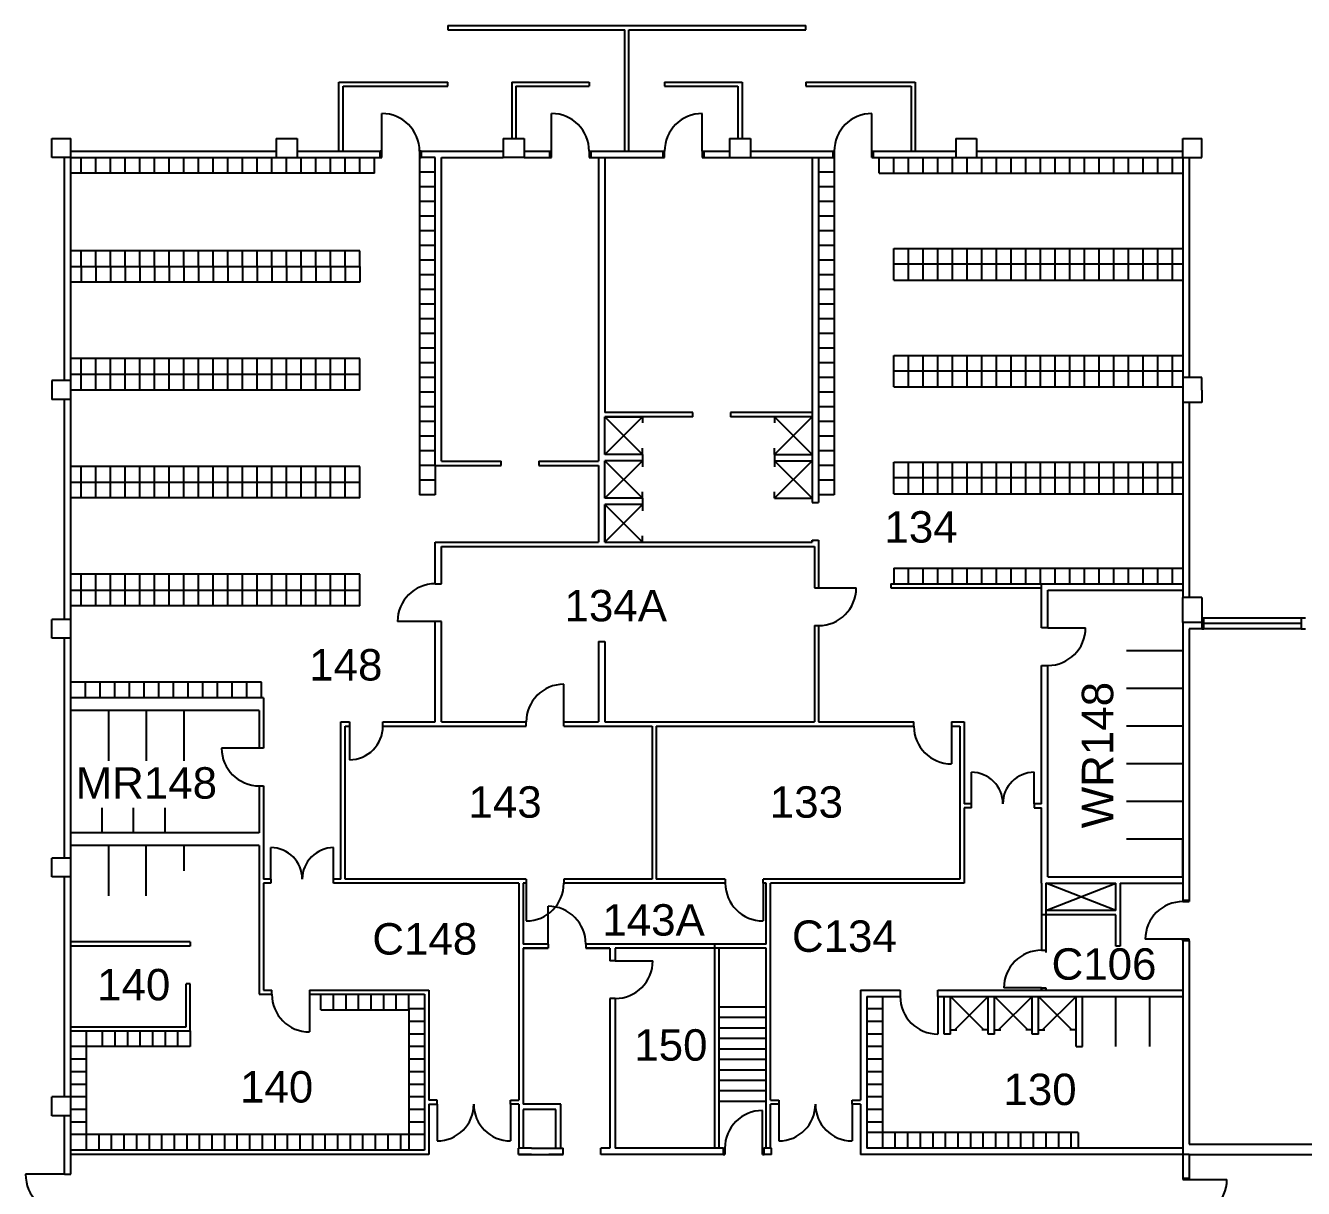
# Model space of a CAD drawing. Header units: inches. Extents: x 6 to 3619, y -312 to 2801.
# Drawn here: x 6 to 1226, y 621 to 1731 of the extents above; entities that cross this region are included whole.
import ezdxf
from ezdxf.enums import TextEntityAlignment as Align

# ---------------------------------------------------------------- set-up
doc = ezdxf.new("R2010")
doc.units = ezdxf.units.IN
doc.header["$MEASUREMENT"] = 0
for name, color, linetype in [('A-DOOR', 4, 'Continuous'), ('A-FLOR-STRS', 4, 'Continuous'), ('A-FURN', 3, 'Continuous'), ('A-GLAZ', 3, 'Continuous'), ('A-PFLOR-TEXT', 3, 'Continuous'), ('A-WALL', 5, 'Continuous'), ('A-WALL-JAMB', 6, 'Continuous'), ('P-SANR-EQPM', 5, 'Continuous'), ('S-COLS', 6, 'Continuous')]:
    doc.layers.add(name, color=color, linetype=linetype)
doc.styles.get("Standard").update_dxf_attribs({"font": 'ARIAL.TTF'})

msp = doc.modelspace()

# ---------------------------------------------------------------- linework, layer by layer
for p, q in [((559.1, 1321.8), (595.1, 1357.8)), ((595.1, 1321.8), (559.1, 1357.8)), ((595.1, 1357.8), (595.1, 1351.8)), ((757.1, 1321.8), (721.1, 1357.8)), ((721.1, 1321.8), (757.1, 1357.8)), ((721.1, 1357.8), (721.1, 1351.8)), ((595.1, 1321.8), (595.1, 1327.8)), ((721.1, 1321.8), (721.1, 1327.8)), ((559.1, 1280), (595.1, 1315.8)), ((595.1, 1280), (559.1, 1315.8)), ((595.1, 1315.8), (595.1, 1309.8)), ((757.1, 1280), (721.1, 1315.8)), ((721.1, 1280), (757.1, 1315.8)), ((721.1, 1315.8), (721.1, 1309.8)), ((595.1, 1280), (595.1, 1286)), ((721.1, 1280), (721.1, 1286)), ((595.1, 1238), (559.1, 1274)), ((559.1, 1238), (595.1, 1274)), ((595.1, 1274), (595.1, 1268)), ((721.1, 1280), (757.1, 1280)), ((595.1, 1238), (595.1, 1244)), ((1047.1, 886.3), (980.1, 912.3)), ((980.1, 886.3), (1047.1, 912.3)), ((921.1, 772.3), (889.1, 804.3)), ((893.1, 772.3), (925.1, 804.3)), ((963.1, 772.3), (931.1, 804.3)), ((935.1, 772.3), (967.1, 804.3)), ((973.1, 804.3), (1005.1, 772.3)), ((977.1, 772.3), (1009.1, 804.3)), ((889.1, 772.3), (895.1, 772.3)), ((925.1, 772.3), (919.1, 772.3)), ((931.1, 772.3), (937.1, 772.3)), ((967.1, 772.3), (961.1, 772.3)), ((973.1, 772.3), (979.1, 772.3)), ((1009.1, 772.3), (1003.1, 772.3))]:
    msp.add_line(p, q)
at = {"layer": 'A-DOOR'}
for p, q in [((346.1, 1611.3), (346.1, 1647.3)), ((508.1, 1611.3), (508.1, 1647.3)), ((652.1, 1611.3), (652.1, 1647.3)), ((814.1, 1611.3), (814.1, 1647.3)), ((763.1, 1194.3), (799.1, 1194.3)), ((397.1, 1162.3), (361.1, 1162.3)), ((982.1, 1156.3), (1018.1, 1156.3)), ((519.9, 1066.3), (519.9, 1102.3)), ((315.1, 1062.3), (315.1, 1030.3)), ((890.1, 1062.3), (890.1, 1026.3)), ((229.1, 1041.3), (193.1, 1041.3)), ((909.1, 988.3), (909.1, 1018.3)), ((969.1, 988.3), (969.1, 1018.3)), ((240.1, 916.3), (240.1, 946.3)), ((300.1, 916.3), (300.1, 946.3)), ((483.9, 912.3), (483.9, 876.3)), ((710.1, 912.3), (710.1, 876.3)), ((504.9, 854.3), (504.9, 890.3)), ((1111.1, 858.8), (1075.1, 858.8)), ((568.9, 838.3), (604.9, 838.3)), ((277.1, 806.3), (277.1, 770.3)), ((976.1, 812.3), (940.1, 812.3)), ((877.1, 804.3), (877.1, 768.3)), ((398.9, 701.3), (398.9, 666.3)), ((468.9, 701.3), (468.9, 666.3)), ((725.1, 701.3), (725.1, 666.3)), ((795.1, 701.3), (795.1, 666.3)), ((709.6, 659.3), (709.6, 695.3)), ((43.1, 634.5), (5.9, 634.5)), ((1117.1, 629.3), (1153.1, 629.3))]:
    msp.add_line(p, q, dxfattribs=at)
for centre, radius, start, end in [((346.1, 1611.3), 36, 0, 90), ((508.1, 1611.3), 36, 0, 90), ((652.1, 1611.3), 36, 90, 180), ((814.1, 1611.3), 36, 90, 180), ((397.1, 1162.3), 36, 90, 180), ((763.1, 1194.3), 36, 270, 0), ((982.1, 1156.3), 36, 270, 0), ((519.9, 1066.3), 36, 90, 180), ((315.1, 1062.3), 32, 270, 0), ((890.1, 1062.3), 36, 180, 270), ((229.1, 1041.3), 36, 180, 270), ((909.1, 988.3), 30, 0, 90), ((969.1, 988.3), 30, 90, 180), ((240.1, 916.3), 30, 0, 90), ((300.1, 916.3), 30, 90, 180), ((483.9, 912.3), 36, 270, 0), ((710.1, 912.3), 36, 180, 270), ((1111.1, 858.8), 36, 90, 180), ((504.9, 854.3), 36, 0, 90), ((976.1, 812.3), 36, 90, 180), ((568.9, 838.3), 36, 270, 0), ((277.1, 806.3), 36, 180, 270), ((877.1, 804.3), 36, 180, 270), ((398.9, 701.3), 35, 270, 0), ((468.9, 701.3), 35, 180, 270), ((725.1, 701.3), 35, 270, 0), ((795.1, 701.3), 35, 180, 270), ((709.6, 659.3), 36, 90, 180), ((43.1, 634.5), 37.2, 180, 270), ((1117.1, 629.3), 36, 270, 0)]:
    msp.add_arc(centre, radius, start, end, dxfattribs=at)
at = {"layer": 'A-FLOR-STRS'}
for p, q in [((667.9, 794.3), (713.1, 794.3)), ((667.9, 784.3), (713.1, 784.3)), ((667.9, 774.3), (713.1, 774.3)), ((667.9, 764.3), (713.1, 764.3)), ((667.9, 754.3), (713.1, 754.3)), ((667.9, 744.3), (713.1, 744.3)), ((667.9, 734.3), (713.1, 734.3)), ((667.9, 724.3), (713.1, 724.3)), ((667.9, 714.3), (713.1, 714.3)), ((667.9, 704.3), (713.1, 704.3))]:
    msp.add_line(p, q, dxfattribs=at)
at = {"layer": 'A-FURN'}
for p, q in [((59.1, 1590.3), (59.1, 1605.3)), ((73.1, 1590.3), (73.1, 1605.3)), ((87.1, 1590.3), (87.1, 1605.3)), ((101.1, 1590.3), (101.1, 1605.3)), ((115.1, 1590.3), (115.1, 1605.3)), ((129.1, 1590.3), (129.1, 1605.3)), ((143.1, 1590.3), (143.1, 1605.3)), ((157.1, 1590.3), (157.1, 1605.3)), ((171.1, 1590.3), (171.1, 1605.3)), ((185.1, 1590.3), (185.1, 1605.3)), ((199.1, 1590.3), (199.1, 1605.3)), ((213.1, 1590.3), (213.1, 1605.3)), ((227.1, 1590.3), (227.1, 1605.3)), ((241.1, 1590.3), (241.1, 1605.3)), ((255.1, 1590.3), (255.1, 1605.3)), ((269.1, 1590.3), (269.1, 1605.3)), ((283.1, 1590.3), (283.1, 1605.3)), ((297.1, 1590.3), (297.1, 1605.3)), ((311.1, 1590.3), (311.1, 1605.3)), ((325.1, 1590.3), (325.1, 1605.3)), ((339.1, 1590.3), (339.1, 1605.3)), ((382.1, 1605.3), (382.1, 1283.3)), ((778.1, 1605.3), (778.1, 1283.3)), ((821.1, 1590.3), (821.1, 1605.3)), ((835.1, 1590.3), (835.1, 1605.3)), ((849.1, 1590.3), (849.1, 1605.3)), ((849.1, 1590.3), (849.1, 1605.3)), ((863.1, 1590.3), (863.1, 1605.3)), ((877.1, 1590.3), (877.1, 1605.3)), ((891.1, 1590.3), (891.1, 1605.3)), ((905.1, 1590.3), (905.1, 1605.3)), ((919.1, 1590.3), (919.1, 1605.3)), ((933.1, 1590.3), (933.1, 1605.3)), ((947.1, 1590.3), (947.1, 1605.3)), ((961.1, 1590.3), (961.1, 1605.3)), ((975.1, 1590.3), (975.1, 1605.3)), ((989.1, 1590.3), (989.1, 1605.3)), ((1003.1, 1590.3), (1003.1, 1605.3)), ((1017.1, 1590.3), (1017.1, 1605.3)), ((1031.1, 1590.3), (1031.1, 1605.3)), ((1045.1, 1590.3), (1045.1, 1605.3)), ((1059.1, 1590.3), (1059.1, 1605.3)), ((1073.1, 1590.3), (1073.1, 1605.3)), ((1087.1, 1590.3), (1087.1, 1605.3)), ((1101.1, 1590.3), (1101.1, 1605.3)), ((339.1, 1590.3), (49.1, 1590.3)), ((397.1, 1591.3), (382.1, 1591.3)), ((778.1, 1591.3), (763.1, 1591.3)), ((821.1, 1590.3), (1111.1, 1590.3)), ((397.1, 1577.3), (382.1, 1577.3)), ((778.1, 1577.3), (763.1, 1577.3)), ((397.1, 1563.3), (382.1, 1563.3)), ((778.1, 1563.3), (763.1, 1563.3)), ((397.1, 1549.3), (382.1, 1549.3)), ((778.1, 1549.3), (763.1, 1549.3)), ((397.1, 1535.3), (382.1, 1535.3)), ((778.1, 1535.3), (763.1, 1535.3)), ((325.1, 1516.3), (49.1, 1516.3)), ((59.1, 1501.3), (59.1, 1516.3)), ((73.1, 1501.3), (73.1, 1516.3)), ((87.1, 1501.3), (87.1, 1516.3)), ((101.1, 1501.3), (101.1, 1516.3)), ((115.1, 1501.3), (115.1, 1516.3)), ((129.1, 1501.3), (129.1, 1516.3)), ((143.1, 1501.3), (143.1, 1516.3)), ((157.1, 1501.3), (157.1, 1516.3)), ((171.1, 1501.3), (171.1, 1516.3)), ((185.1, 1501.3), (185.1, 1516.3)), ((199.1, 1501.3), (199.1, 1516.3)), ((213.1, 1501.3), (213.1, 1516.3)), ((227.1, 1501.3), (227.1, 1516.3)), ((241.1, 1501.3), (241.1, 1516.3)), ((255.1, 1501.3), (255.1, 1516.3)), ((269.1, 1501.3), (269.1, 1516.3)), ((283.1, 1501.3), (283.1, 1516.3)), ((297.1, 1501.3), (297.1, 1516.3)), ((311.1, 1501.3), (311.1, 1516.3)), ((325.1, 1501.3), (325.1, 1516.3)), ((397.1, 1521.3), (382.1, 1521.3)), ((778.1, 1521.3), (763.1, 1521.3)), ((835.1, 1518.3), (1111.1, 1518.3)), ((835.1, 1488.3), (835.1, 1518.3)), ((849.1, 1488.3), (849.1, 1518.3)), ((863.1, 1488.3), (863.1, 1518.3)), ((877.1, 1488.3), (877.1, 1518.3)), ((891.1, 1488.3), (891.1, 1518.3)), ((905.1, 1488.3), (905.1, 1518.3)), ((919.1, 1488.3), (919.1, 1518.3)), ((933.1, 1488.3), (933.1, 1518.3)), ((947.1, 1488.3), (947.1, 1518.3)), ((961.1, 1488.3), (961.1, 1518.3)), ((975.1, 1488.3), (975.1, 1518.3)), ((989.1, 1488.3), (989.1, 1518.3)), ((1003.1, 1488.3), (1003.1, 1518.3)), ((1017.1, 1488.3), (1017.1, 1518.3)), ((1031.1, 1488.3), (1031.1, 1518.3)), ((1045.1, 1488.3), (1045.1, 1518.3)), ((1059.1, 1488.3), (1059.1, 1518.3)), ((1073.1, 1488.3), (1073.1, 1518.3)), ((1087.1, 1488.3), (1087.1, 1518.3)), ((1101.1, 1488.3), (1101.1, 1518.3)), ((49.1, 1501.3), (325.1, 1501.3)), ((59.1, 1501.3), (59.1, 1486.3)), ((73.1, 1501.3), (73.1, 1486.3)), ((87.1, 1501.3), (87.1, 1486.3)), ((101.1, 1501.3), (101.1, 1486.3)), ((115.1, 1501.3), (115.1, 1486.3)), ((129.1, 1501.3), (129.1, 1486.3)), ((143.1, 1501.3), (143.1, 1486.3)), ((157.1, 1501.3), (157.1, 1486.3)), ((171.1, 1501.3), (171.1, 1486.3)), ((185.1, 1501.3), (185.1, 1486.3)), ((199.1, 1501.3), (199.1, 1486.3)), ((213.1, 1501.3), (213.1, 1486.3)), ((227.1, 1501.3), (227.1, 1486.3)), ((241.1, 1501.3), (241.1, 1486.3)), ((255.1, 1501.3), (255.1, 1486.3)), ((269.1, 1501.3), (269.1, 1486.3)), ((283.1, 1501.3), (283.1, 1486.3)), ((297.1, 1501.3), (297.1, 1486.3)), ((311.1, 1501.3), (311.1, 1486.3)), ((325.1, 1501.3), (325.1, 1486.3)), ((397.1, 1507.3), (382.1, 1507.3)), ((778.1, 1507.3), (763.1, 1507.3)), ((1111.1, 1503.3), (835.1, 1503.3)), ((397.1, 1493.3), (382.1, 1493.3)), ((778.1, 1493.3), (763.1, 1493.3)), ((325.1, 1486.3), (49.1, 1486.3)), ((397.1, 1479.3), (382.1, 1479.3)), ((778.1, 1479.3), (763.1, 1479.3)), ((835.1, 1488.3), (1111.1, 1488.3)), ((397.1, 1465.3), (382.1, 1465.3)), ((778.1, 1465.3), (763.1, 1465.3)), ((397.1, 1451.3), (382.1, 1451.3)), ((778.1, 1451.3), (763.1, 1451.3)), ((397.1, 1437.3), (382.1, 1437.3)), ((778.1, 1437.3), (763.1, 1437.3)), ((397.1, 1423.3), (382.1, 1423.3)), ((778.1, 1423.3), (763.1, 1423.3)), ((835.1, 1386.3), (835.1, 1416.3)), ((835.1, 1416.3), (1111.1, 1416.3)), ((849.1, 1386.3), (849.1, 1416.3)), ((863.1, 1386.3), (863.1, 1416.3)), ((877.1, 1386.3), (877.1, 1416.3)), ((891.1, 1386.3), (891.1, 1416.3)), ((905.1, 1386.3), (905.1, 1416.3)), ((919.1, 1386.3), (919.1, 1416.3)), ((933.1, 1386.3), (933.1, 1416.3)), ((947.1, 1386.3), (947.1, 1416.3)), ((961.1, 1386.3), (961.1, 1416.3)), ((975.1, 1386.3), (975.1, 1416.3)), ((989.1, 1386.3), (989.1, 1416.3)), ((1003.1, 1386.3), (1003.1, 1416.3)), ((1017.1, 1386.3), (1017.1, 1416.3)), ((1031.1, 1386.3), (1031.1, 1416.3)), ((1045.1, 1386.3), (1045.1, 1416.3)), ((1059.1, 1386.3), (1059.1, 1416.3)), ((1073.1, 1386.3), (1073.1, 1416.3)), ((1087.1, 1386.3), (1087.1, 1416.3)), ((1101.1, 1386.3), (1101.1, 1416.3)), ((325.1, 1413.3), (49.1, 1413.3)), ((59.1, 1383.3), (59.1, 1413.3)), ((73.1, 1383.3), (73.1, 1413.3)), ((87.1, 1383.3), (87.1, 1413.3)), ((101.1, 1383.3), (101.1, 1413.3)), ((115.1, 1383.3), (115.1, 1413.3)), ((129.1, 1383.3), (129.1, 1413.3)), ((129.1, 1383.3), (129.1, 1413.3)), ((143.1, 1383.3), (143.1, 1413.3)), ((157.1, 1383.3), (157.1, 1413.3)), ((171.1, 1383.3), (171.1, 1413.3)), ((185.1, 1383.3), (185.1, 1413.3)), ((199.1, 1383.3), (199.1, 1413.3)), ((213.1, 1383.3), (213.1, 1413.3)), ((227.1, 1383.3), (227.1, 1413.3)), ((241.1, 1383.3), (241.1, 1413.3)), ((255.1, 1383.3), (255.1, 1413.3)), ((269.1, 1383.3), (269.1, 1413.3)), ((283.1, 1383.3), (283.1, 1413.3)), ((297.1, 1383.3), (297.1, 1413.3)), ((311.1, 1383.3), (311.1, 1413.3)), ((325.1, 1383.3), (325.1, 1413.3)), ((397.1, 1409.3), (382.1, 1409.3)), ((778.1, 1409.3), (763.1, 1409.3)), ((49.1, 1398.3), (325.1, 1398.3)), ((397.1, 1395.3), (382.1, 1395.3)), ((397.1, 1395.3), (382.1, 1395.3)), ((778.1, 1395.3), (763.1, 1395.3)), ((1111.1, 1401.3), (835.1, 1401.3)), ((325.1, 1383.3), (49.1, 1383.3)), ((397.1, 1381.3), (382.1, 1381.3)), ((778.1, 1381.3), (763.1, 1381.3)), ((835.1, 1386.3), (1111.1, 1386.3)), ((397.1, 1367.3), (382.1, 1367.3)), ((778.1, 1367.3), (763.1, 1367.3)), ((397.1, 1353.3), (382.1, 1353.3)), ((778.1, 1353.3), (763.1, 1353.3)), ((397.1, 1339.3), (382.1, 1339.3)), ((778.1, 1339.3), (763.1, 1339.3)), ((397.1, 1325.3), (382.1, 1325.3)), ((778.1, 1325.3), (763.1, 1325.3)), ((325.1, 1310.3), (49.1, 1310.3)), ((59.1, 1280.3), (59.1, 1310.3)), ((73.1, 1280.3), (73.1, 1310.3)), ((87.1, 1280.3), (87.1, 1310.3)), ((101.1, 1280.3), (101.1, 1310.3)), ((115.1, 1280.3), (115.1, 1310.3)), ((129.1, 1280.3), (129.1, 1310.3)), ((143.1, 1280.3), (143.1, 1310.3)), ((157.1, 1280.3), (157.1, 1310.3)), ((171.1, 1280.3), (171.1, 1310.3)), ((185.1, 1280.3), (185.1, 1310.3)), ((199.1, 1280.3), (199.1, 1310.3)), ((213.1, 1280.3), (213.1, 1310.3)), ((227.1, 1280.3), (227.1, 1310.3)), ((241.1, 1280.3), (241.1, 1310.3)), ((255.1, 1280.3), (255.1, 1310.3)), ((269.1, 1280.3), (269.1, 1310.3)), ((283.1, 1280.3), (283.1, 1310.3)), ((297.1, 1280.3), (297.1, 1310.3)), ((311.1, 1280.3), (311.1, 1310.3)), ((325.1, 1280.3), (325.1, 1310.3)), ((397.1, 1311.3), (382.1, 1311.3)), ((397.1, 1311.3), (397.1, 1283.3)), ((778.1, 1311.3), (763.1, 1311.3)), ((835.1, 1314.3), (1111.1, 1314.3)), ((835.1, 1284.3), (835.1, 1314.3)), ((849.1, 1284.3), (849.1, 1314.3)), ((863.1, 1284.3), (863.1, 1314.3)), ((863.1, 1284.3), (863.1, 1314.3)), ((877.1, 1284.3), (877.1, 1314.3)), ((891.1, 1284.3), (891.1, 1314.3)), ((905.1, 1284.3), (905.1, 1314.3)), ((919.1, 1284.3), (919.1, 1314.3)), ((933.1, 1284.3), (933.1, 1314.3)), ((947.1, 1284.3), (947.1, 1314.3)), ((961.1, 1284.3), (961.1, 1314.3)), ((975.1, 1284.3), (975.1, 1314.3)), ((989.1, 1284.3), (989.1, 1314.3)), ((989.1, 1284.3), (989.1, 1314.3)), ((1003.1, 1284.3), (1003.1, 1314.3)), ((1017.1, 1284.3), (1017.1, 1314.3)), ((1031.1, 1284.3), (1031.1, 1314.3)), ((1031.1, 1284.3), (1031.1, 1314.3)), ((1045.1, 1284.3), (1045.1, 1314.3)), ((1059.1, 1284.3), (1059.1, 1314.3)), ((1073.1, 1284.3), (1073.1, 1314.3)), ((1087.1, 1284.3), (1087.1, 1314.3)), ((1101.1, 1284.3), (1101.1, 1314.3)), ((49.1, 1295.3), (325.1, 1295.3)), ((397.1, 1297.3), (382.1, 1297.3)), ((778.1, 1297.3), (763.1, 1297.3)), ((1111.1, 1299.3), (835.1, 1299.3)), ((397.1, 1283.3), (382.1, 1283.3)), ((778.1, 1283.3), (763.1, 1283.3)), ((835.1, 1284.3), (1111.1, 1284.3)), ((325.1, 1280.3), (49.1, 1280.3)), ((835.1, 1213.3), (1111.1, 1213.3)), ((835.1, 1213.3), (835.1, 1198.3)), ((849.1, 1198.3), (849.1, 1213.3)), ((863.1, 1198.3), (863.1, 1213.3)), ((877.1, 1198.3), (877.1, 1213.3)), ((891.1, 1198.3), (891.1, 1213.3)), ((905.1, 1198.3), (905.1, 1213.3)), ((919.1, 1198.3), (919.1, 1213.3)), ((933.1, 1198.3), (933.1, 1213.3)), ((947.1, 1198.3), (947.1, 1213.3)), ((961.1, 1198.3), (961.1, 1213.3)), ((975.1, 1198.3), (975.1, 1213.3)), ((989.1, 1198.3), (989.1, 1213.3)), ((1003.1, 1198.3), (1003.1, 1213.3)), ((1017.1, 1198.3), (1017.1, 1213.3)), ((1031.1, 1198.3), (1031.1, 1213.3)), ((1045.1, 1198.3), (1045.1, 1213.3)), ((1059.1, 1198.3), (1059.1, 1213.3)), ((1073.1, 1198.3), (1073.1, 1213.3)), ((1087.1, 1198.3), (1087.1, 1213.3)), ((1101.1, 1198.3), (1101.1, 1213.3)), ((325.1, 1207.3), (49.1, 1207.3)), ((59.1, 1177.3), (59.1, 1207.3)), ((73.1, 1177.3), (73.1, 1207.3)), ((87.1, 1177.3), (87.1, 1207.3)), ((101.1, 1177.3), (101.1, 1207.3)), ((115.1, 1177.3), (115.1, 1207.3)), ((129.1, 1177.3), (129.1, 1207.3)), ((143.1, 1177.3), (143.1, 1207.3)), ((143.1, 1177.3), (143.1, 1207.3)), ((157.1, 1177.3), (157.1, 1207.3)), ((171.1, 1177.3), (171.1, 1207.3)), ((185.1, 1177.3), (185.1, 1207.3)), ((199.1, 1177.3), (199.1, 1207.3)), ((213.1, 1177.3), (213.1, 1207.3)), ((227.1, 1177.3), (227.1, 1207.3)), ((241.1, 1177.3), (241.1, 1207.3)), ((255.1, 1177.3), (255.1, 1207.3)), ((269.1, 1177.3), (269.1, 1207.3)), ((283.1, 1177.3), (283.1, 1207.3)), ((297.1, 1177.3), (297.1, 1207.3)), ((311.1, 1177.3), (311.1, 1207.3)), ((325.1, 1177.3), (325.1, 1207.3)), ((49.1, 1192.3), (325.1, 1192.3)), ((325.1, 1177.3), (49.1, 1177.3)), ((231.1, 1104.3), (49.1, 1104.3)), ((63.1, 1089.3), (63.1, 1104.3)), ((77.1, 1089.3), (77.1, 1104.3)), ((91.1, 1089.3), (91.1, 1104.3)), ((105.1, 1089.3), (105.1, 1104.3)), ((119.1, 1089.3), (119.1, 1104.3)), ((133.1, 1089.3), (133.1, 1104.3)), ((147.1, 1089.3), (147.1, 1104.3)), ((161.1, 1089.3), (161.1, 1104.3)), ((175.1, 1089.3), (175.1, 1104.3)), ((189.1, 1089.3), (189.1, 1104.3)), ((203.1, 1089.3), (203.1, 1104.3)), ((217.1, 1089.3), (217.1, 1104.3)), ((231.1, 1089.3), (231.1, 1104.3)), ((287.9, 791.3), (287.9, 806.3)), ((299.9, 791.3), (299.9, 806.3)), ((311.9, 791.3), (311.9, 806.3)), ((323.9, 791.3), (323.9, 806.3)), ((335.9, 791.3), (335.9, 806.3)), ((347.9, 791.3), (347.9, 806.3)), ((359.9, 791.3), (359.9, 806.3)), ((371.9, 791.3), (371.9, 806.3)), ((824.1, 804.3), (824.1, 674.3)), ((287.9, 791.3), (371.9, 791.3)), ((371.9, 792.3), (371.9, 672.3)), ((386.9, 792.3), (371.9, 792.3)), ((824.1, 792.3), (809.1, 792.3)), ((64.1, 657.3), (64.1, 771.3)), ((79.1, 771.3), (79.1, 756.3)), ((91.1, 771.3), (91.1, 756.3)), ((103.1, 771.3), (103.1, 756.3)), ((115.1, 771.3), (115.1, 756.3)), ((127.1, 771.3), (127.1, 756.3)), ((139.1, 771.3), (139.1, 756.3)), ((151.1, 771.3), (151.1, 756.3)), ((163.1, 771.3), (163.1, 756.3)), ((386.9, 780.3), (371.9, 780.3)), ((824.1, 780.3), (809.1, 780.3)), ((386.9, 768.3), (371.9, 768.3)), ((824.1, 768.3), (809.1, 768.3)), ((163.1, 756.3), (49.1, 756.3)), ((386.9, 756.3), (371.9, 756.3)), ((824.1, 756.3), (809.1, 756.3)), ((64.1, 744.3), (49.1, 744.3)), ((64.1, 732.3), (49.1, 732.3)), ((386.9, 744.3), (371.9, 744.3)), ((386.9, 732.3), (371.9, 732.3)), ((824.1, 744.3), (809.1, 744.3)), ((824.1, 732.3), (809.1, 732.3)), ((64.1, 720.3), (49.1, 720.3)), ((386.9, 720.3), (371.9, 720.3)), ((824.1, 720.3), (809.1, 720.3)), ((64.1, 708.3), (49.1, 708.3)), ((386.9, 708.3), (371.9, 708.3)), ((824.1, 708.3), (809.1, 708.3)), ((64.1, 696.3), (49.1, 696.3)), ((386.9, 696.3), (371.9, 696.3)), ((824.1, 696.3), (809.1, 696.3)), ((64.1, 684.3), (49.1, 684.3)), ((386.9, 684.3), (371.9, 684.3)), ((824.1, 684.3), (809.1, 684.3)), ((64.1, 672.3), (49.1, 672.3)), ((386.9, 672.3), (64.1, 672.3)), ((76.1, 657.3), (76.1, 672.3)), ((88.1, 657.3), (88.1, 672.3)), ((100.1, 657.3), (100.1, 672.3)), ((112.1, 657.3), (112.1, 672.3)), ((124.1, 657.3), (124.1, 672.3)), ((136.1, 657.3), (136.1, 672.3)), ((148.1, 657.3), (148.1, 672.3)), ((160.1, 657.3), (160.1, 672.3)), ((172.1, 657.3), (172.1, 672.3)), ((184.1, 657.3), (184.1, 672.3)), ((196.1, 657.3), (196.1, 672.3)), ((208.1, 657.3), (208.1, 672.3)), ((220.1, 657.3), (220.1, 672.3)), ((232.1, 657.3), (232.1, 672.3)), ((244.1, 657.3), (244.1, 672.3)), ((256.1, 657.3), (256.1, 672.3)), ((268.1, 657.3), (268.1, 672.3)), ((280.1, 657.3), (280.1, 672.3)), ((292.1, 657.3), (292.1, 672.3)), ((304.1, 657.3), (304.1, 672.3)), ((316.1, 657.3), (316.1, 672.3)), ((328.1, 657.3), (328.1, 672.3)), ((340.1, 657.3), (340.1, 672.3)), ((352.1, 657.3), (352.1, 672.3)), ((364.1, 657.3), (364.1, 672.3)), ((371.9, 672.3), (371.9, 657.3)), ((824.1, 674.3), (809.1, 674.3)), ((1011.1, 674.3), (824.1, 674.3)), ((824.1, 674.3), (824.1, 659.3)), ((836.1, 674.3), (836.1, 659.3)), ((848.1, 674.3), (848.1, 659.3)), ((860.1, 674.3), (860.1, 659.3)), ((872.1, 674.3), (872.1, 659.3)), ((884.1, 674.3), (884.1, 659.3)), ((896.1, 674.3), (896.1, 659.3)), ((908.1, 674.3), (908.1, 659.3)), ((920.1, 674.3), (920.1, 659.3)), ((932.1, 674.3), (932.1, 659.3)), ((932.1, 674.3), (932.1, 659.3)), ((944.1, 674.3), (944.1, 659.3)), ((956.1, 674.3), (956.1, 659.3)), ((968.1, 674.3), (968.1, 659.3)), ((980.1, 674.3), (980.1, 659.3)), ((992.1, 674.3), (992.1, 659.3)), ((1004.1, 674.3), (1004.1, 659.3)), ((1011.1, 674.3), (1011.1, 659.3))]:
    msp.add_line(p, q, dxfattribs=at)
at = {"layer": 'A-GLAZ'}
for p, q in [((1224.1, 1165.3), (1131.1, 1165.3)), ((1224.1, 1160.3), (1131.1, 1160.3)), ((1224.1, 1155.3), (1131.1, 1155.3))]:
    msp.add_line(p, q, dxfattribs=at)
at = {"layer": 'A-WALL'}
for p, q in [((409.1, 1731.3), (751.1, 1731.3)), ((409.1, 1731.3), (409.1, 1727.3)), ((409.1, 1727.3), (578.1, 1727.3)), ((578.1, 1611.3), (578.1, 1727.3)), ((582.1, 1727.3), (751.1, 1727.3)), ((582.1, 1611.3), (582.1, 1727.3)), ((751.1, 1727.3), (751.1, 1731.3)), ((305.1, 1677.3), (409.1, 1677.3)), ((305.1, 1611.3), (305.1, 1677.3)), ((309.1, 1673.3), (409.1, 1673.3)), ((309.1, 1611.3), (309.1, 1673.3)), ((409.1, 1673.3), (409.1, 1677.3)), ((470.1, 1677.3), (544.1, 1677.3)), ((470.1, 1677.3), (470.1, 1623.3)), ((474.1, 1673.3), (544.1, 1673.3)), ((474.1, 1673.3), (474.1, 1623.3)), ((544.1, 1677.3), (544.1, 1673.3)), ((616.1, 1677.3), (690.1, 1677.3)), ((616.1, 1677.3), (616.1, 1673.3)), ((616.1, 1673.3), (686.1, 1673.3)), ((686.1, 1673.3), (686.1, 1623.3)), ((690.1, 1677.3), (690.1, 1623.3)), ((751.1, 1677.3), (855.4, 1677.3)), ((751.1, 1677.3), (751.1, 1673.3)), ((751.1, 1673.3), (851.4, 1673.3)), ((851.4, 1673.3), (851.4, 1611.3)), ((855.4, 1677.3), (855.4, 1611.3)), ((49.1, 1611.3), (245.1, 1611.3)), ((265.1, 1611.3), (344.6, 1611.3)), ((383.6, 1611.3), (462.1, 1611.3)), ((482.1, 1611.3), (508.1, 1611.3)), ((544.1, 1611.3), (616.1, 1611.3)), ((652.1, 1611.3), (678.1, 1611.3)), ((698.1, 1611.3), (778.1, 1611.3)), ((814.1, 1611.3), (894.1, 1611.3)), ((914.1, 1611.3), (1111.1, 1611.3)), ((43.1, 1392.3), (43.1, 1605.3)), ((49.1, 1392.3), (49.1, 1605.3)), ((49.1, 1605.3), (344.6, 1605.3)), ((397.1, 1605.3), (383.6, 1605.3)), ((397.1, 1311.3), (397.1, 1605.3)), ((403.1, 1315.3), (403.1, 1605.3)), ((403.1, 1605.3), (462.1, 1605.3)), ((482.1, 1605.3), (508.1, 1605.3)), ((544.1, 1605.3), (616.1, 1605.3)), ((553.1, 1605.3), (553.1, 1315.3)), ((559.1, 1605.3), (559.1, 1361.8)), ((652.1, 1605.3), (678.1, 1605.3)), ((698.1, 1605.3), (778.1, 1605.3)), ((757.1, 1605.3), (757.1, 1276)), ((763.1, 1605.3), (763.1, 1276)), ((814.1, 1605.3), (894.1, 1605.3)), ((821.1, 1605.3), (894.1, 1605.3)), ((914.1, 1605.3), (1111.1, 1605.3)), ((1111.1, 1605.3), (1111.1, 1395.3)), ((1117.1, 1605.3), (1117.1, 1395.3)), ((43.1, 1164.3), (43.1, 1374.3)), ((49.1, 1164.3), (49.1, 1374.3)), ((1111.1, 1371.3), (1111.1, 1185.3)), ((1117.1, 1371.3), (1117.1, 1185.3)), ((643.1, 1361.8), (559.1, 1361.8)), ((643.1, 1357.8), (559.1, 1357.8)), ((559.1, 1321.8), (559.1, 1357.8)), ((559.1, 1357.8), (595.1, 1357.8)), ((643.1, 1357.8), (643.1, 1361.8)), ((757.1, 1361.8), (679.1, 1361.8)), ((679.1, 1361.8), (679.1, 1357.8)), ((757.1, 1357.8), (679.1, 1357.8)), ((595.1, 1321.8), (559.1, 1321.8)), ((595.1, 1321.8), (595.1, 1315.8)), ((721.1, 1321.8), (757.1, 1321.8)), ((721.1, 1321.8), (721.1, 1315.8)), ((397.1, 1311.3), (460.1, 1311.3)), ((403.1, 1315.3), (460.1, 1315.3)), ((460.1, 1311.3), (460.1, 1315.3)), ((496.1, 1315.3), (553.1, 1315.3)), ((496.1, 1315.3), (496.1, 1311.3)), ((496.1, 1311.3), (553.1, 1311.3)), ((553.1, 1311.3), (553.1, 1238)), ((595.1, 1315.8), (559.1, 1315.8)), ((559.1, 1280), (559.1, 1315.8)), ((721.1, 1315.8), (757.1, 1315.8)), ((595.1, 1280), (559.1, 1280)), ((595.1, 1274), (559.1, 1274)), ((559.1, 1238), (559.1, 1274)), ((559.1, 1274), (559.1, 1238)), ((595.1, 1280), (595.1, 1274)), ((757.1, 1276), (763.1, 1276)), ((397.1, 1238), (553.1, 1238)), ((397.1, 1198.3), (397.1, 1238)), ((403.1, 1234), (759.1, 1234)), ((403.1, 1198.3), (403.1, 1234)), ((559.1, 1238), (757.1, 1238)), ((559.1, 1238), (595.1, 1238)), ((757.1, 1240), (763.1, 1240)), ((757.1, 1240), (757.1, 1238)), ((757.1, 1238), (757.1, 1240)), ((757.1, 1240), (757.1, 1238)), ((759.1, 1234), (759.1, 1194.3)), ((763.1, 1240), (763.1, 1194.3)), ((397.1, 1198.3), (403.1, 1198.3)), ((832.1, 1198.3), (1111.1, 1198.3)), ((832.1, 1198.3), (832.1, 1194.3)), ((976.1, 1156.3), (976.1, 1198.3)), ((759.1, 1194.3), (763.1, 1194.3)), ((832.1, 1194.3), (976.1, 1194.3)), ((982.1, 1192.3), (1111.1, 1192.3)), ((982.1, 1156.3), (982.1, 1192.3)), ((397.1, 1066.3), (397.1, 1162.3)), ((403.1, 1162.3), (397.1, 1162.3)), ((403.1, 1066.3), (403.1, 1162.3)), ((1111.1, 1161.3), (1111.1, 896.3)), ((759.1, 1158.3), (759.1, 1066.3)), ((759.1, 1158.3), (763.1, 1158.3)), ((763.1, 1158.3), (763.1, 1066.3)), ((982.1, 1156.3), (976.1, 1156.3)), ((1117.1, 1155.3), (1117.1, 896.3)), ((1129.1, 1155.3), (1117.1, 1155.3)), ((43.1, 936.3), (43.1, 1146.3)), ((49.1, 936.3), (49.1, 1146.3)), ((553.1, 1143.2), (553.1, 1066.3)), ((553.1, 1143.2), (559.1, 1143.2)), ((559.1, 1143.2), (559.1, 1066.3)), ((976.1, 988.3), (976.1, 1120.3)), ((976.1, 1120.3), (982.1, 1120.3)), ((982.1, 918.3), (982.1, 1120.3)), ((233.1, 1089.3), (49.1, 1089.3)), ((233.1, 1089.3), (233.1, 1041.3)), ((229.1, 1077.3), (49.1, 1077.3)), ((229.1, 1077.3), (229.1, 1041.3)), ((307.1, 916.3), (307.1, 1066.3)), ((307.1, 1066.3), (315.1, 1066.3)), ((311.1, 916.3), (311.1, 1062.3)), ((311.1, 1062.3), (315.1, 1062.3)), ((315.1, 1066.3), (315.1, 1062.3)), ((347.1, 1066.3), (392.1, 1066.3)), ((347.1, 1062.3), (347.1, 1066.3)), ((347.1, 1062.3), (483.9, 1062.3)), ((392.1, 1066.3), (397.1, 1066.3)), ((403.1, 1066.3), (483.9, 1066.3)), ((483.9, 1062.3), (483.9, 1066.3)), ((519.9, 1066.3), (550.1, 1066.3)), ((519.9, 1062.3), (519.9, 1066.3)), ((519.9, 1062.3), (604.1, 1062.3)), ((550.1, 1066.3), (553.1, 1066.3)), ((559.1, 1066.3), (759.1, 1066.3)), ((604.1, 1062.3), (604.1, 916.3)), ((608.1, 1062.3), (854.1, 1062.3)), ((608.1, 1062.3), (608.1, 916.3)), ((763.1, 1066.3), (854.1, 1066.3)), ((854.1, 1062.3), (854.1, 1066.3)), ((890.1, 1066.3), (902.1, 1066.3)), ((890.1, 1066.3), (890.1, 1062.3)), ((890.1, 1062.3), (898.1, 1062.3)), ((898.1, 1062.3), (898.1, 916.3)), ((902.1, 1066.3), (902.1, 988.3)), ((233.1, 1041.3), (229.1, 1041.3)), ((229.1, 1005.3), (229.1, 960.3)), ((229.1, 1005.3), (233.1, 1005.3)), ((233.1, 1005.3), (233.1, 916.3)), ((909.1, 988.3), (902.1, 988.3)), ((902.1, 984.3), (902.1, 912.3)), ((909.1, 984.3), (902.1, 984.3)), ((909.1, 984.3), (909.1, 988.3)), ((969.1, 988.3), (969.1, 984.3)), ((976.1, 988.3), (969.1, 988.3)), ((969.1, 984.3), (976.1, 984.3)), ((976.1, 912.3), (976.1, 984.3)), ((229.1, 960.3), (49.1, 960.3)), ((1111.1, 918.3), (1111.1, 954.3)), ((229.1, 948.3), (49.1, 948.3)), ((229.1, 948.3), (229.1, 806.3)), ((43.1, 708.3), (43.1, 918.3)), ((49.1, 708.3), (49.1, 918.3)), ((240.1, 916.3), (233.1, 916.3)), ((240.1, 916.3), (240.1, 912.3)), ((300.1, 912.3), (300.1, 916.3)), ((307.1, 916.3), (300.1, 916.3)), ((483.9, 916.3), (311.1, 916.3)), ((483.9, 916.3), (483.9, 912.3)), ((604.1, 916.3), (519.9, 916.3)), ((519.9, 916.3), (519.9, 912.3)), ((674.1, 916.3), (608.1, 916.3)), ((674.1, 916.3), (674.1, 912.3)), ((898.1, 916.3), (710.1, 916.3)), ((710.1, 912.3), (710.1, 916.3)), ((982.1, 918.3), (1111.1, 918.3)), ((233.1, 912.3), (233.1, 810.3)), ((240.1, 912.3), (233.1, 912.3)), ((307.1, 912.3), (300.1, 912.3)), ((476.9, 912.3), (307.1, 912.3)), ((476.9, 912.3), (476.9, 705.3)), ((480.9, 912.3), (480.9, 854.3)), ((483.9, 912.3), (480.9, 912.3)), ((674.1, 912.3), (519.9, 912.3)), ((713.1, 912.3), (710.1, 912.3)), ((713.1, 854.3), (713.1, 912.3)), ((717.1, 705.3), (717.1, 912.3)), ((902.1, 912.3), (717.1, 912.3)), ((976.1, 912.3), (976.1, 848.3)), ((980.1, 912.3), (980.1, 848.3)), ((980.1, 912.3), (1047.1, 912.3)), ((1047.1, 886.3), (1047.1, 912.3)), ((1051.1, 912.3), (1051.1, 852.3)), ((1051.1, 912.3), (1111.1, 912.3)), ((1047.1, 882.3), (976.1, 882.3)), ((1047.1, 886.3), (980.1, 886.3)), ((980.1, 882.3), (980.1, 846.3)), ((1047.1, 852.3), (1047.1, 882.3)), ((163.1, 856.3), (49.1, 856.3)), ((163.1, 856.3), (163.1, 852.3)), ((504.9, 854.3), (480.9, 854.3)), ((504.9, 854.3), (504.9, 850.3)), ((713.1, 854.3), (540.9, 854.3)), ((540.9, 854.3), (540.9, 850.3)), ((663.9, 854.3), (663.9, 659.3)), ((1111.1, 857.3), (1111.1, 629.3)), ((1117.1, 857.3), (1117.1, 663.3)), ((163.1, 852.3), (49.1, 852.3)), ((480.9, 850.3), (480.9, 701.3)), ((504.9, 850.3), (480.9, 850.3)), ((480.9, 850.3), (504.9, 850.3)), ((480.9, 850.3), (504.9, 850.3)), ((563.9, 850.3), (540.9, 850.3)), ((540.9, 850.3), (563.9, 850.3)), ((563.9, 850.3), (563.9, 838.3)), ((563.9, 850.3), (563.9, 838.3)), ((713.1, 850.3), (568.9, 850.3)), ((568.9, 850.3), (568.9, 838.3)), ((667.9, 850.3), (667.9, 659.3)), ((713.1, 659.3), (713.1, 850.3)), ((976.1, 848.3), (980.1, 848.3)), ((1051.1, 852.3), (1047.1, 852.3)), ((568.9, 838.3), (563.9, 838.3)), ((159.1, 775.3), (159.1, 816.3)), ((163.1, 816.3), (159.1, 816.3)), ((163.1, 771.3), (163.1, 816.3)), ((229.1, 806.3), (241.1, 806.3)), ((233.1, 810.3), (241.1, 810.3)), ((241.1, 806.3), (241.1, 810.3)), ((277.1, 810.3), (390.9, 810.3)), ((277.1, 810.3), (277.1, 806.3)), ((277.1, 806.3), (386.9, 806.3)), ((386.9, 806.3), (386.9, 657.3)), ((390.9, 810.3), (390.9, 705.3)), ((803.1, 810.3), (841.1, 810.3)), ((803.1, 810.3), (803.1, 705.3)), ((841.1, 810.3), (841.1, 804.3)), ((877.1, 810.3), (1111.1, 810.3)), ((877.1, 804.3), (877.1, 810.3)), ((976.1, 812.3), (976.1, 810.3)), ((976.1, 812.3), (980.1, 812.3)), ((976.1, 810.3), (976.1, 812.3)), ((980.1, 812.3), (980.1, 810.3)), ((563.9, 802.3), (563.9, 659.3)), ((568.9, 802.3), (563.9, 802.3)), ((568.9, 802.3), (568.9, 659.3)), ((809.1, 804.3), (841.1, 804.3)), ((809.1, 804.3), (809.1, 659.3)), ((877.1, 804.3), (1111.1, 804.3)), ((883.1, 768.3), (883.1, 804.3)), ((889.1, 768.3), (889.1, 804.3)), ((925.1, 768.3), (925.1, 804.3)), ((931.1, 768.3), (931.1, 804.3)), ((967.1, 768.3), (967.1, 804.3)), ((973.1, 768.3), (973.1, 804.3)), ((1009.1, 756.3), (1009.1, 804.3)), ((1015.1, 756.3), (1015.1, 804.3)), ((49.1, 775.3), (159.1, 775.3)), ((49.1, 771.3), (163.1, 771.3)), ((889.1, 768.3), (883.1, 768.3)), ((931.1, 768.3), (925.1, 768.3)), ((973.1, 768.3), (967.1, 768.3)), ((1009.1, 756.3), (1015.1, 756.3)), ((398.9, 705.3), (390.9, 705.3)), ((390.9, 701.3), (398.9, 701.3)), ((390.9, 701.3), (390.9, 653.3)), ((398.9, 701.3), (398.9, 705.3)), ((468.9, 705.3), (476.9, 705.3)), ((468.9, 701.3), (468.9, 705.3)), ((476.9, 701.3), (468.9, 701.3)), ((476.9, 701.3), (476.9, 659.3)), ((517.1, 701.3), (480.9, 701.3)), ((480.9, 696.3), (480.9, 659.3)), ((512.1, 696.3), (480.9, 696.3)), ((512.1, 659.3), (512.1, 696.3)), ((517.1, 659.3), (517.1, 701.3)), ((717.1, 705.3), (725.1, 705.3)), ((717.1, 659.3), (717.1, 701.3)), ((725.1, 701.3), (717.1, 701.3)), ((725.1, 705.3), (725.1, 701.3)), ((795.1, 705.3), (803.1, 705.3)), ((795.1, 701.3), (795.1, 705.3)), ((803.1, 701.3), (795.1, 701.3)), ((803.1, 701.3), (803.1, 653.3)), ((43.1, 634.5), (43.1, 690.3)), ((49.1, 634.5), (49.1, 690.3)), ((476.6, 653.3), (476.6, 659.3)), ((489.1, 659.3), (476.6, 659.3)), ((489.1, 659.3), (519.1, 659.3)), ((519.1, 653.3), (519.1, 659.3)), ((563.9, 659.3), (555.1, 659.3)), ((555.1, 653.3), (555.1, 659.3)), ((635.4, 659.3), (568.9, 659.3)), ((672.1, 659.3), (635.4, 659.3)), ((717.1, 659.3), (711.1, 659.3)), ((718.1, 659.3), (717.1, 659.3)), ((718.1, 653.3), (718.1, 659.3)), ((1111.1, 659.3), (809.1, 659.3)), ((1117.1, 663.3), (1339.1, 663.3)), ((386.9, 657.3), (49.1, 657.3)), ((390.9, 653.3), (49.1, 653.3)), ((476.6, 653.3), (517.1, 653.3)), ((476.6, 653.3), (519.1, 653.3)), ((489.1, 653.3), (476.6, 653.3)), ((519.1, 653.3), (505.6, 653.3)), ((635.4, 653.3), (555.1, 653.3)), ((672.1, 653.3), (635.4, 653.3)), ((717.1, 653.3), (711.1, 653.3)), ((718.1, 653.3), (717.1, 653.3)), ((1111.1, 653.3), (803.1, 653.3)), ((1117.1, 653.3), (1111.1, 653.3)), ((1117.1, 653.3), (1339.1, 653.3)), ((1117.1, 653.3), (1117.1, 629.3)), ((43.1, 634.5), (49.1, 634.5))]:
    msp.add_line(p, q, dxfattribs=at)
at = {"layer": 'A-WALL-JAMB'}
for p, q in [((346.1, 1611.3), (344.6, 1611.3)), ((344.6, 1605.3), (344.6, 1611.3)), ((346.1, 1605.3), (346.1, 1611.3)), ((383.6, 1611.3), (382.1, 1611.3)), ((382.1, 1611.3), (382.1, 1605.3)), ((383.6, 1611.3), (383.6, 1605.3)), ((506.6, 1605.3), (506.6, 1611.3)), ((508.1, 1605.3), (508.1, 1611.3)), ((544.1, 1611.3), (545.6, 1611.3)), ((544.1, 1611.3), (544.1, 1605.3)), ((545.6, 1611.3), (545.6, 1605.3)), ((614.6, 1611.3), (616.1, 1611.3)), ((614.6, 1605.3), (614.6, 1611.3)), ((616.1, 1605.3), (616.1, 1611.3)), ((652.1, 1611.3), (653.6, 1611.3)), ((652.1, 1611.3), (652.1, 1605.3)), ((653.6, 1611.3), (653.6, 1605.3)), ((776.6, 1611.3), (778.1, 1611.3)), ((776.6, 1611.3), (776.6, 1605.3)), ((778.1, 1611.3), (778.1, 1605.3)), ((814.1, 1611.3), (815.6, 1611.3)), ((814.1, 1605.3), (814.1, 1611.3)), ((815.6, 1605.3), (815.6, 1611.3)), ((344.6, 1605.3), (346.1, 1605.3)), ((382.1, 1605.3), (383.6, 1605.3)), ((506.6, 1605.3), (508.1, 1605.3)), ((544.1, 1605.3), (545.6, 1605.3)), ((614.6, 1605.3), (616.1, 1605.3)), ((652.1, 1605.3), (653.6, 1605.3)), ((776.6, 1605.3), (778.1, 1605.3)), ((814.1, 1605.3), (815.6, 1605.3)), ((1131.1, 1165.3), (1129.1, 1165.3)), ((1129.1, 1161.3), (1129.1, 1155.3)), ((1131.1, 1155.3), (1131.1, 1165.3)), ((1228.1, 1165.3), (1224.1, 1165.3)), ((1224.1, 1165.3), (1224.1, 1155.3)), ((1129.1, 1155.3), (1131.1, 1155.3)), ((1224.1, 1155.3), (1228.1, 1155.3)), ((1111.1, 896.3), (1111.1, 894.8)), ((1111.1, 896.3), (1117.1, 896.3)), ((1111.1, 894.8), (1117.1, 894.8)), ((1117.1, 896.3), (1117.1, 894.8)), ((1111.1, 857.3), (1111.1, 858.8)), ((1117.1, 858.8), (1111.1, 858.8)), ((1117.1, 857.3), (1111.1, 857.3)), ((1117.1, 857.3), (1117.1, 858.8)), ((672.1, 659.3), (673.6, 659.3)), ((672.1, 659.3), (672.1, 653.3)), ((673.6, 659.3), (673.6, 653.3)), ((709.6, 659.3), (711.1, 659.3)), ((709.6, 653.3), (709.6, 659.3)), ((711.1, 653.3), (711.1, 659.3)), ((672.1, 653.3), (673.6, 653.3)), ((709.6, 653.3), (711.1, 653.3)), ((1111.1, 630.8), (1111.1, 629.3)), ((1111.1, 630.8), (1117.1, 630.8)), ((1111.1, 629.3), (1117.1, 629.3)), ((1117.1, 630.8), (1117.1, 629.3))]:
    msp.add_line(p, q, dxfattribs=at)
at = {"layer": 'P-SANR-EQPM'}
for p, q in [((1111.1, 1134.3), (1057.1, 1134.3)), ((1111.1, 1098.3), (1057.1, 1098.3)), ((85.1, 1077.3), (85.1, 1029.3)), ((121.1, 1077.3), (121.1, 1029.3)), ((157.1, 1077.3), (157.1, 1029.3)), ((1111.1, 1062.3), (1057.1, 1062.3)), ((1111.1, 1026.3), (1057.1, 1026.3)), ((1111.1, 990.3), (1057.1, 990.3)), ((79.1, 960.3), (79.1, 984.3)), ((109.1, 960.3), (109.1, 984.3)), ((139.1, 960.3), (139.1, 984.3)), ((1111.1, 954.3), (1057.1, 954.3)), ((85.1, 948.3), (85.1, 900.3)), ((121.1, 900.3), (121.1, 948.3)), ((157.1, 948.3), (157.1, 924.3)), ((1047.1, 756.3), (1047.1, 804.3)), ((1079.1, 804.3), (1079.1, 756.3))]:
    msp.add_line(p, q, dxfattribs=at)
at = {"layer": 'S-COLS'}
for p, q in [((31.1, 1623.3), (49.1, 1623.3)), ((31.1, 1605.3), (31.1, 1623.3)), ((49.1, 1605.3), (49.1, 1623.3)), ((245.1, 1623.3), (265.1, 1623.3)), ((245.1, 1623.3), (245.1, 1605.3)), ((265.1, 1623.3), (265.1, 1605.3)), ((462.1, 1623.3), (482.1, 1623.3)), ((462.1, 1623.3), (462.1, 1605.3)), ((482.1, 1623.3), (482.1, 1605.3)), ((678.1, 1623.3), (698.1, 1623.3)), ((678.1, 1623.3), (678.1, 1605.3)), ((698.1, 1623.3), (698.1, 1605.3)), ((894.1, 1623.3), (894.1, 1605.3)), ((894.1, 1623.3), (914.1, 1623.3)), ((914.1, 1623.3), (914.1, 1605.3)), ((1111.1, 1605.3), (1111.1, 1623.3)), ((1111.1, 1623.3), (1129.1, 1623.3)), ((1129.1, 1605.3), (1129.1, 1623.3)), ((49.1, 1605.3), (31.1, 1605.3)), ((245.1, 1605.3), (265.1, 1605.3)), ((482.1, 1605.3), (462.1, 1605.3)), ((678.1, 1605.3), (698.1, 1605.3)), ((894.1, 1605.3), (914.1, 1605.3)), ((1111.1, 1605.3), (1129.1, 1605.3)), ((49.1, 1392.3), (31.1, 1392.3)), ((31.1, 1392.3), (31.1, 1374.3)), ((49.1, 1374.3), (49.1, 1392.3)), ((1111.1, 1395.3), (1111.1, 1371.3)), ((1129.1, 1395.3), (1111.1, 1395.3)), ((1129.1, 1383.3), (1129.1, 1395.3)), ((1129.1, 1383.3), (1129.1, 1371.3)), ((49.1, 1374.3), (31.1, 1374.3)), ((1129.1, 1371.3), (1111.1, 1371.3)), ((1111.1, 1161.3), (1111.1, 1185.3)), ((1129.1, 1185.3), (1111.1, 1185.3)), ((1129.1, 1185.3), (1129.1, 1161.3)), ((49.1, 1164.3), (31.1, 1164.3)), ((31.1, 1146.3), (31.1, 1164.3)), ((49.1, 1146.3), (49.1, 1164.3)), ((1129.1, 1161.3), (1111.1, 1161.3)), ((49.1, 1146.3), (31.1, 1146.3)), ((49.1, 936.3), (31.1, 936.3)), ((31.1, 918.3), (31.1, 936.3)), ((49.1, 918.3), (49.1, 936.3)), ((49.1, 918.3), (31.1, 918.3)), ((49.1, 708.3), (31.1, 708.3)), ((31.1, 690.3), (31.1, 708.3)), ((49.1, 690.3), (49.1, 708.3)), ((49.1, 690.3), (31.1, 690.3))]:
    msp.add_line(p, q, dxfattribs=at)

# ---------------------------------------------------------------- texts
at = {"layer": 'A-PFLOR-TEXT'}
for s, p in [('134', (861, 1237.6)), ('134A', (569.5, 1162.4)), ('148', (311.7, 1105.9)), ('MR148', (121.2, 993.1)), ('143', (463.8, 974.9)), ('133', (751.5, 974.9)), ('143A', (605.6, 862.3)), ('C148', (387.1, 844.2)), ('C134', (787.8, 846.8)), ('C106', (1035.7, 820.2)), ('140', (109.2, 800.5)), ('150', (622.1, 742.9)), ('140', (245.6, 702.9)), ('130', (974.6, 700.5))]:
    msp.add_text(s, height=30, dxfattribs=at).set_placement(p, align=Align.CENTER)
msp.add_text('WR148', height=30, rotation=90, dxfattribs=at).set_placement((1044.5, 1034.7), align=Align.CENTER)

doc.saveas('drawing.dxf')
